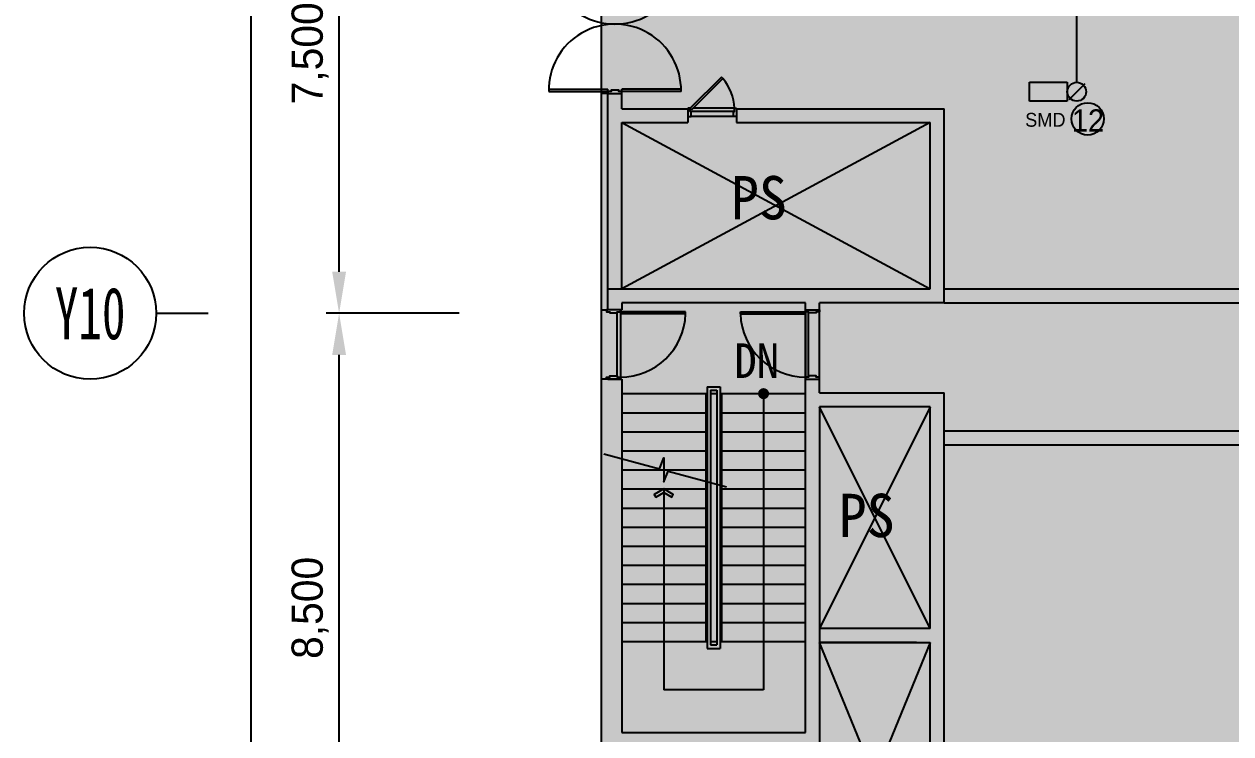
# Model space of a CAD drawing. Header units: millimetres. Extents: x 118559 to 211622, y 1329 to 63037.
# Drawn here: x 118559 to 135965, y 38026 to 48265 of the extents above; entities that cross this region are included whole.
import ezdxf
from ezdxf.enums import TextEntityAlignment as Align

# ---------------------------------------------------------------- set-up
doc = ezdxf.new("R2010")
doc.units = ezdxf.units.MM
doc.header["$LTSCALE"] = 120
for name, color, linetype in [('ARCH', 9, 'Continuous'), ('DAMPER', 2, 'Continuous'), ('fire', 2, 'Continuous'), ('fire-l', 4, 'Continuous'), ('FIRE-NOTE', 7, 'Continuous'), ('smd-f', 2, 'Continuous'), ('공사제외', 5, 'Continuous')]:
    doc.layers.add(name, color=color, linetype=linetype)
doc.styles.add('ghs', font='')
doc.styles.add('TT', font='')
doc.styles.add('돋움', font='')
doc.styles.add('울릉도l', font='')
doc.styles.get('ghs').set_extended_font_data('Dotum')
doc.styles.get('TT').set_extended_font_data('Dotum')
doc.styles.get('돋움').set_extended_font_data('DotumChe')
doc.styles.get('울릉도l').set_extended_font_data('Dotum')
doc.dimstyles.new('HS-300', dxfattribs={"dimscale": 150, "dimtxt": 3, "dimasz": 4, "dimexe": 1.25, "dimexo": 2, "dimgap": 1, "dimtad": 1, "dimtoh": 1, "dimdec": 0, "dimlunit": 6, "dimtxsty": '울릉도l', "dimcen": 2.5, "dimclrd": 15, "dimclre": 15, "dimadec": 0, "dimazin": 0, "dimtfac": 1, "dimtdec": 0, "dimtmove": 0, "dimatfit": 3, "dimfxl": 0, "dimarcsym": 0})

# ---------------------------------------------------------------- blocks, each defined once
blk = doc.blocks.new('*D12')
at = {"layer": 'ARCH', "color": 1, "lineweight": -2}
for p, q in [((124833, 44094, 0), (122914, 44094, 0)), ((123102, 36194, 0), (123102, 43494, 0)), ((124833, 35594, 0), (122914, 35594, 0))]:
    blk.add_line(p, q, dxfattribs=at)
at = {"layer": 'ARCH', "color": 1}
for points in [[(123002, 43494, 0), (123202, 43494, 0), (123102, 44094, 0)], [(123002, 36194, 0), (123202, 36194, 0), (123102, 35594, 0)]]:
    blk.add_solid(points, dxfattribs=at)
at = {"layer": 'ARCH', "color": 0, "insert": (122683, 39844, 0), "char_height": 450, "attachment_point": 5, "rotation": 90, "style": '울릉도l'}
blk.add_mtext('8,500', dxfattribs=at)
blk = doc.blocks.new('*D13')
at = {"layer": 'ARCH', "color": 1, "lineweight": -2}
for p, q in [((124833, 51594, 0), (122914, 51594, 0)), ((123102, 44694, 0), (123102, 50994, 0)), ((124833, 44094, 0), (122914, 44094, 0))]:
    blk.add_line(p, q, dxfattribs=at)
at = {"layer": 'ARCH', "color": 1}
for points in [[(123002, 50994, 0), (123202, 50994, 0), (123102, 51594, 0)], [(123002, 44694, 0), (123202, 44694, 0), (123102, 44094, 0)]]:
    blk.add_solid(points, dxfattribs=at)
at = {"layer": 'ARCH', "color": 0, "insert": (122683, 47844, 0), "char_height": 450, "attachment_point": 5, "rotation": 90, "style": '울릉도l'}
blk.add_mtext('7,500', dxfattribs=at)
blk = doc.blocks.new('주열마킹$0$')
blk.add_line((0, 5), (0, 0))
blk.add_circle((0, 11.35), 6.35)
at = {"color": 3, "style": '돋움'}
blk.add_attdef('NO', text='', height=5, dxfattribs=at).set_placement((0, 11.35), align=Align.MIDDLE_CENTER)
blk = doc.blocks.new('*D9')
at = {"layer": 'ARCH', "color": 1, "lineweight": -2}
for p, q in [((123564, 51594, 0), (121645, 51594, 0)), ((121833, 9794, 0), (121833, 50994, 0)), ((123574, 9194, 0), (121645, 9194, 0))]:
    blk.add_line(p, q, dxfattribs=at)
at = {"layer": 'ARCH', "color": 1}
for points in [[(121733, 50994, 0), (121933, 50994, 0), (121833, 51594, 0)], [(121733, 9794, 0), (121933, 9794, 0), (121833, 9194, 0)]]:
    blk.add_solid(points, dxfattribs=at)
at = {"layer": 'ARCH', "color": 0, "insert": (121414, 30394, 0), "char_height": 450, "attachment_point": 5, "rotation": 90, "style": '울릉도l'}
blk.add_mtext('42,400', dxfattribs=at)
blk = doc.blocks.new('e-22-1')
at = {"layer": 'DAMPER'}
blk.add_line((-5, 1), (-1, 1), dxfattribs=at)
at = {"layer": 'fire'}
for p, q in [((-5, -1), (-5, 1)), ((-1, 1), (-1, -1)), ((0.85, 0.85), (-0.85, -0.85)), ((-1, -1), (-5, -1))]:
    blk.add_line(p, q, dxfattribs=at)
blk.add_circle((0, 0), 1, dxfattribs=at)

msp = doc.modelspace()

# ---------------------------------------------------------------- hatches: boundary and pattern name
at = {"layer": 'ARCH'}
h = msp.add_hatch(color=9, dxfattribs=at)
edge = h.paths.add_edge_path()
edge.add_arc((129225.1, 42934.2), 80, -90, 90)
edge.add_arc((129225.1, 42934.2), 80, 90, 270)
h = msp.add_hatch(color=9, dxfattribs=at)
edge = h.paths.add_edge_path()
edge.add_arc((129225.1, 42934.2), 80, -90, 90)
edge.add_arc((129225.1, 42934.2), 80, 90, 270)
h = msp.add_hatch(color=9, dxfattribs=at)
edge = h.paths.add_edge_path()
edge.add_arc((129225.1, 42934.2), 80, -90, 90)
edge.add_arc((129225.1, 42934.2), 80, 90, 270)
h = msp.add_hatch(color=9, dxfattribs=at)
edge = h.paths.add_edge_path()
edge.add_arc((129225.1, 42934.2), 80, -90, 90)
edge.add_arc((129225.1, 42934.2), 80, 90, 270)
h = msp.add_hatch(color=9, dxfattribs=at)
edge = h.paths.add_edge_path()
edge.add_arc((129225.1, 42934.2), 80, -90, 90)
edge.add_arc((129225.1, 42934.2), 80, 90, 270)
h = msp.add_hatch(color=9, dxfattribs=at)
edge = h.paths.add_edge_path()
edge.add_arc((129225.1, 42934.2), 80, -90, 90)
edge.add_arc((129225.1, 42934.2), 80, 90, 270)
msp.add_hatch(color=9, dxfattribs=at).paths.add_polyline_path([(127647.4, 41479.7), (127669.6, 41441.2), (127785.1, 41507.9), (127900.5, 41441.2), (127922.7, 41479.7), (127785.1, 41559.2)])
msp.add_hatch(color=9, dxfattribs=at).paths.add_polyline_path([(127647.4, 41479.7), (127669.6, 41441.2), (127785.1, 41507.9), (127900.5, 41441.2), (127922.7, 41479.7), (127785.1, 41559.2)])
msp.add_hatch(color=9, dxfattribs=at).paths.add_polyline_path([(127647.4, 41479.7), (127669.6, 41441.2), (127785.1, 41507.9), (127900.5, 41441.2), (127922.7, 41479.7), (127785.1, 41559.2)])
msp.add_hatch(color=9, dxfattribs=at).paths.add_polyline_path([(127647.4, 41479.7), (127669.6, 41441.2), (127785.1, 41507.9), (127900.5, 41441.2), (127922.7, 41479.7), (127785.1, 41559.2)])
msp.add_hatch(color=9, dxfattribs=at).paths.add_polyline_path([(127647.4, 41479.7), (127669.6, 41441.2), (127785.1, 41507.9), (127900.5, 41441.2), (127922.7, 41479.7), (127785.1, 41559.2)])
msp.add_hatch(color=9, dxfattribs=at).paths.add_polyline_path([(127647.4, 41479.7), (127669.6, 41441.2), (127785.1, 41507.9), (127900.5, 41441.2), (127922.7, 41479.7), (127785.1, 41559.2)])
at = {"layer": '공사제외', "linetype": 'Continuous'}
msp.add_hatch(color=253, dxfattribs=at).paths.add_polyline_path([(140420.1, 52274.1), (126880, 52274.1), (126880, 28344.3), (140420.1, 28344.3)])

# ---------------------------------------------------------------- linework, layer by layer
at = {"layer": 'ARCH', "color": 9}
for p, q in [((128615.6, 47501.9, 0), (128163.9, 47051.2, 0)), ((128615.6, 47501.9, 0), (128163.9, 47051.2, 0)), ((128615.6, 47501.9, 0), (128163.9, 47051.2, 0)), ((128636.8, 47480.6, 0), (128185.2, 47029.9, 0)), ((128636.8, 47480.6, 0), (128185.2, 47029.9, 0)), ((128636.8, 47480.6, 0), (128185.2, 47029.9, 0)), ((128636.8, 47480.6, 0), (128615.6, 47501.9, 0)), ((128636.8, 47480.6, 0), (128615.6, 47501.9, 0)), ((128636.8, 47480.6, 0), (128615.6, 47501.9, 0)), ((126125.2, 47325.1, 0), (126980.1, 47325.1, 0)), ((126125.2, 47325.1, 0), (126980.1, 47325.1, 0)), ((126125.2, 47325.1, 0), (126980.1, 47325.1, 0)), ((126125.2, 47325.1, 0), (126980.1, 47325.1, 0)), ((126125.2, 47325.1, 0), (126980.1, 47325.1, 0)), ((126125.2, 47325.1, 0), (126980.1, 47325.1, 0)), ((126125.2, 47295.1, 0), (126980.1, 47295.1, 0)), ((126125.2, 47295.1, 0), (126980.1, 47295.1, 0)), ((126125.2, 47295.1, 0), (126980.1, 47295.1, 0)), ((126125.2, 47295.1, 0), (126980.1, 47295.1, 0)), ((126125.2, 47295.1, 0), (126980.1, 47295.1, 0)), ((126125.2, 47295.1, 0), (126980.1, 47295.1, 0)), ((126980.1, 47265.1, 0), (126880, 47265.1, 0)), ((126980.1, 47265.1, 0), (126880, 47265.1, 0)), ((126980.1, 47265.1, 0), (126880, 47265.1, 0)), ((126980.1, 47265.1, 0), (126880, 47265.1, 0)), ((126980.1, 47265.1, 0), (126880, 47265.1, 0)), ((126980.1, 47265.1, 0), (126880, 47265.1, 0)), ((126980.1, 47295.1, 0), (126980.1, 47325.1, 0)), ((126980.1, 47295.1, 0), (126980.1, 47325.1, 0)), ((126980.1, 47295.1, 0), (126980.1, 47325.1, 0)), ((126980.1, 47295.1, 0), (126980.1, 47325.1, 0)), ((126980.1, 47295.1, 0), (126980.1, 47325.1, 0)), ((126980.1, 47295.1, 0), (126980.1, 47325.1, 0)), ((126980.1, 44444.3, 0), (126980.1, 47265.1, 0)), ((126980.1, 47265.1, 0), (127180.1, 47265.1, 0)), ((126980.1, 44444.3, 0), (126980.1, 47265.1, 0)), ((126980.1, 47265.1, 0), (127180.1, 47265.1, 0)), ((126980.1, 44444.3, 0), (126980.1, 47265.1, 0)), ((126980.1, 47265.1, 0), (127180.1, 47265.1, 0)), ((126980.1, 44444.3, 0), (126980.1, 47265.1, 0)), ((126980.1, 47265.1, 0), (127180.1, 47265.1, 0)), ((126980.1, 44444.3, 0), (126980.1, 47265.1, 0)), ((126980.1, 47265.1, 0), (127180.1, 47265.1, 0)), ((126980.1, 44444.3, 0), (126980.1, 47265.1, 0)), ((126980.1, 47265.1, 0), (127180.1, 47265.1, 0)), ((127180.1, 47295.1, 0), (127180.1, 47325.1, 0)), ((128034.9, 47325.1, 0), (127180.1, 47325.1, 0)), ((127180.1, 47295.1, 0), (127180.1, 47325.1, 0)), ((128034.9, 47325.1, 0), (127180.1, 47325.1, 0)), ((127180.1, 47295.1, 0), (127180.1, 47325.1, 0)), ((128034.9, 47325.1, 0), (127180.1, 47325.1, 0)), ((127180.1, 47295.1, 0), (127180.1, 47325.1, 0)), ((128034.9, 47325.1, 0), (127180.1, 47325.1, 0)), ((127180.1, 47295.1, 0), (127180.1, 47325.1, 0)), ((128034.9, 47325.1, 0), (127180.1, 47325.1, 0)), ((127180.1, 47295.1, 0), (127180.1, 47325.1, 0)), ((128034.9, 47325.1, 0), (127180.1, 47325.1, 0)), ((128034.9, 47295.1, 0), (127180.1, 47295.1, 0)), ((128034.9, 47295.1, 0), (127180.1, 47295.1, 0)), ((128034.9, 47295.1, 0), (127180.1, 47295.1, 0)), ((128034.9, 47295.1, 0), (127180.1, 47295.1, 0)), ((128034.9, 47295.1, 0), (127180.1, 47295.1, 0)), ((128034.9, 47295.1, 0), (127180.1, 47295.1, 0)), ((127180.1, 47044.6, 0), (127180.1, 47265.1, 0)), ((127180.1, 47044.6, 0), (127180.1, 47265.1, 0)), ((127180.1, 47044.6, 0), (127180.1, 47265.1, 0)), ((127180.1, 47044.6, 0), (127180.1, 47265.1, 0)), ((127180.1, 47044.6, 0), (127180.1, 47265.1, 0)), ((127180.1, 47044.6, 0), (127180.1, 47265.1, 0)), ((126980.1, 44444.6, 0), (126980.1, 47044.6, 0)), ((126980.1, 44444.6, 0), (126980.1, 47044.6, 0)), ((126980.1, 44444.6, 0), (126980.1, 47044.6, 0)), ((126980.1, 44444.6, 0), (126980.1, 47044.6, 0)), ((126980.1, 44444.6, 0), (126980.1, 47044.6, 0)), ((126980.1, 44444.6, 0), (126980.1, 47044.6, 0)), ((127180.1, 47044.6, 0), (128133.9, 47044.6, 0)), ((127180.1, 47044.6, 0), (128133.9, 47044.6, 0)), ((127180.1, 47044.6, 0), (128133.9, 47044.6, 0)), ((128133.9, 47044.6, 0), (128133.9, 46844.5, 0)), ((128133.9, 47044.6, 0), (128133.9, 46844.5, 0)), ((128133.9, 47044.6, 0), (128133.9, 46844.5, 0)), ((128163.9, 47051.2, 0), (128185.2, 47029.9, 0)), ((128163.9, 47051.2, 0), (128185.2, 47029.9, 0)), ((128163.9, 47051.2, 0), (128185.2, 47029.9, 0)), ((128833.9, 47044.6, 0), (131830.1, 47044.6, 0)), ((128833.9, 47044.6, 0), (128833.9, 46844.5, 0)), ((128833.9, 47044.6, 0), (131830.1, 47044.6, 0)), ((128833.9, 47044.6, 0), (128833.9, 46844.5, 0)), ((128833.9, 47044.6, 0), (131830.1, 47044.6, 0)), ((128833.9, 47044.6, 0), (128833.9, 46844.5, 0)), ((131830.1, 44244.2, 0), (131830.1, 47044.6, 0)), ((131830.1, 44244.2, 0), (131830.1, 47044.6, 0)), ((131830.1, 44244.2, 0), (131830.1, 47044.6, 0)), ((131630.1, 46844.6, 0), (127180.1, 44444.6, 0)), ((131630.1, 46844.6, 0), (127180.1, 44444.6, 0)), ((127180.1, 46844.6, 0), (128133.9, 46844.6, 0)), ((127180.1, 44444.6, 0), (127180.1, 46844.6, 0)), ((127180.1, 46844.6, 0), (128133.9, 46844.6, 0)), ((127180.1, 44444.6, 0), (127180.1, 46844.6, 0)), ((131630.1, 46844.6, 0), (127180.1, 44444.6, 0)), ((131630.1, 46844.6, 0), (127180.1, 44444.6, 0)), ((127180.1, 46844.6, 0), (128133.9, 46844.6, 0)), ((127180.1, 44444.6, 0), (127180.1, 46844.6, 0)), ((127180.1, 46844.6, 0), (128133.9, 46844.6, 0)), ((127180.1, 44444.6, 0), (127180.1, 46844.6, 0)), ((131630.1, 46844.6, 0), (127180.1, 44444.6, 0)), ((131630.1, 46844.6, 0), (127180.1, 44444.6, 0)), ((127180.1, 46844.6, 0), (128133.9, 46844.6, 0)), ((127180.1, 44444.6, 0), (127180.1, 46844.6, 0)), ((127180.1, 46844.6, 0), (128133.9, 46844.6, 0)), ((127180.1, 44444.6, 0), (127180.1, 46844.6, 0)), ((127180.1, 46844.2, 0), (131630.1, 44444.2, 0)), ((127180.1, 46844.2, 0), (131630.1, 44444.2, 0)), ((127180.1, 46844.2, 0), (131630.1, 44444.2, 0)), ((127180.1, 46844.2, 0), (131630.1, 44444.2, 0)), ((127180.1, 46844.2, 0), (131630.1, 44444.2, 0)), ((127180.1, 46844.2, 0), (131630.1, 44444.2, 0)), ((128833.9, 46844.6, 0), (131630.1, 46844.6, 0)), ((128833.9, 46844.6, 0), (131630.1, 46844.6, 0)), ((128833.9, 46844.6, 0), (131630.1, 46844.6, 0)), ((128833.9, 46844.6, 0), (131630.1, 46844.6, 0)), ((128833.9, 46844.6, 0), (131630.1, 46844.6, 0)), ((128833.9, 46844.6, 0), (131630.1, 46844.6, 0)), ((131630.1, 44444.2, 0), (131630.1, 46844.6, 0)), ((131630.1, 44444.2, 0), (131630.1, 46844.6, 0)), ((131630.1, 44444.2, 0), (131630.1, 46844.6, 0)), ((131630.1, 44444.2, 0), (131630.1, 44915.9, 0)), ((131630.1, 44444.2, 0), (131630.1, 44915.9, 0)), ((131630.1, 44444.2, 0), (131630.1, 44915.9, 0)), ((126980.1, 44144.2, 0), (126980.1, 44444.2, 0)), ((126980.1, 44444.2, 0), (131630.1, 44444.2, 0)), ((126980.1, 44144.2, 0), (126980.1, 44444.2, 0)), ((126980.1, 44444.2, 0), (131630.1, 44444.2, 0)), ((126980.1, 44144.2, 0), (126980.1, 44444.2, 0)), ((126980.1, 44444.2, 0), (131630.1, 44444.2, 0)), ((126980.1, 44144.2, 0), (126980.1, 44444.2, 0)), ((126980.1, 44444.2, 0), (131630.1, 44444.2, 0)), ((126980.1, 44144.2, 0), (126980.1, 44444.2, 0)), ((126980.1, 44444.2, 0), (131630.1, 44444.2, 0)), ((126980.1, 44144.2, 0), (126980.1, 44444.2, 0)), ((126980.1, 44444.2, 0), (131630.1, 44444.2, 0)), ((131830.1, 44444.2, 0), (136930.1, 44444.2, 0)), ((129830.1, 44244.2, 0), (127180.1, 44244.2, 0)), ((127180.1, 44244.2, 0), (127180.1, 44144.2, 0)), ((129830.1, 44244.2, 0), (127180.1, 44244.2, 0)), ((127180.1, 44244.2, 0), (127180.1, 44144.2, 0)), ((129830.1, 44244.2, 0), (127180.1, 44244.2, 0)), ((127180.1, 44244.2, 0), (127180.1, 44144.2, 0)), ((129830.1, 44244.2, 0), (127180.1, 44244.2, 0)), ((127180.1, 44244.2, 0), (127180.1, 44144.2, 0)), ((129830.1, 44244.2, 0), (127180.1, 44244.2, 0)), ((127180.1, 44244.2, 0), (127180.1, 44144.2, 0)), ((129830.1, 44244.2, 0), (127180.1, 44244.2, 0)), ((127180.1, 44244.2, 0), (127180.1, 44144.2, 0)), ((129830.1, 38044.2, 0), (129830.1, 44244.2, 0)), ((129830.1, 38044.2, 0), (129830.1, 44244.2, 0)), ((129830.1, 38044.2, 0), (129830.1, 44244.2, 0)), ((129830.1, 38044.2, 0), (129830.1, 44244.2, 0)), ((129830.1, 38044.2, 0), (129830.1, 44244.2, 0)), ((129830.1, 38044.2, 0), (129830.1, 44244.2, 0)), ((131830.1, 44244.2, 0), (130030.1, 44244.2, 0)), ((131830.1, 44244.2, 0), (130030.1, 44244.2, 0)), ((130030.1, 42944.3, 0), (130030.1, 44244.2, 0)), ((131830.1, 44244.2, 0), (130030.1, 44244.2, 0)), ((131830.1, 44244.2, 0), (130030.1, 44244.2, 0)), ((130030.1, 42944.3, 0), (130030.1, 44244.2, 0)), ((131830.1, 44244.2, 0), (130030.1, 44244.2, 0)), ((131830.1, 44244.2, 0), (130030.1, 44244.2, 0)), ((130030.1, 42944.3, 0), (130030.1, 44244.2, 0)), ((131830.1, 44244.2, 0), (136930.1, 44244.2, 0)), ((127180.1, 44144.2, 0), (126980.1, 44144.2, 0)), ((127180.1, 44144.2, 0), (126980.1, 44144.2, 0)), ((127180.1, 44144.2, 0), (126980.1, 44144.2, 0)), ((127180.1, 44144.2, 0), (126980.1, 44144.2, 0)), ((127180.1, 44144.2, 0), (126980.1, 44144.2, 0)), ((127180.1, 44144.2, 0), (126980.1, 44144.2, 0)), ((128099.6, 44114.2, 0), (127160.1, 44114.2, 0)), ((127160.1, 44114.2, 0), (127160.1, 44084.2, 0)), ((128099.6, 44114.2, 0), (127160.1, 44114.2, 0)), ((127160.1, 44114.2, 0), (127160.1, 44084.2, 0)), ((128099.6, 44114.2, 0), (127160.1, 44114.2, 0)), ((127160.1, 44114.2, 0), (127160.1, 44084.2, 0)), ((128099.6, 44114.2, 0), (127160.1, 44114.2, 0)), ((127160.1, 44114.2, 0), (127160.1, 44084.2, 0)), ((128099.6, 44114.2, 0), (127160.1, 44114.2, 0)), ((127160.1, 44114.2, 0), (127160.1, 44084.2, 0)), ((128099.6, 44114.2, 0), (127160.1, 44114.2, 0)), ((127160.1, 44114.2, 0), (127160.1, 44084.2, 0)), ((128099.6, 44084.2, 0), (127160.1, 44084.2, 0)), ((128099.6, 44084.2, 0), (127160.1, 44084.2, 0)), ((128099.6, 44084.2, 0), (127160.1, 44084.2, 0)), ((128099.6, 44084.2, 0), (127160.1, 44084.2, 0)), ((128099.6, 44084.2, 0), (127160.1, 44084.2, 0)), ((128099.6, 44084.2, 0), (127160.1, 44084.2, 0)), ((128099.6, 44084.2, 0), (128099.6, 44114.2, 0)), ((128099.6, 44084.2, 0), (128099.6, 44114.2, 0)), ((128099.6, 44084.2, 0), (128099.6, 44114.2, 0)), ((128099.6, 44084.2, 0), (128099.6, 44114.2, 0)), ((128099.6, 44084.2, 0), (128099.6, 44114.2, 0)), ((128099.6, 44084.2, 0), (128099.6, 44114.2, 0)), ((128890.6, 44114.2, 0), (129830.1, 44114.2, 0)), ((128890.6, 44084.2, 0), (128890.6, 44114.2, 0)), ((128890.6, 44114.2, 0), (129830.1, 44114.2, 0)), ((128890.6, 44084.2, 0), (128890.6, 44114.2, 0)), ((128890.6, 44114.2, 0), (129830.1, 44114.2, 0)), ((128890.6, 44084.2, 0), (128890.6, 44114.2, 0)), ((128890.6, 44084.2, 0), (129830.1, 44084.2, 0)), ((128890.6, 44084.2, 0), (129830.1, 44084.2, 0)), ((128890.6, 44084.2, 0), (129830.1, 44084.2, 0)), ((129830.1, 44114.2, 0), (129830.1, 44084.2, 0)), ((129830.1, 44114.2, 0), (129830.1, 44084.2, 0)), ((129830.1, 44114.2, 0), (129830.1, 44084.2, 0)), ((126980.1, 43144.2, 0), (127180.1, 43144.2, 0)), ((126980.1, 43144.2, 0), (127180.1, 43144.2, 0)), ((126980.1, 43144.2, 0), (127180.1, 43144.2, 0)), ((126980.1, 43144.2, 0), (127180.1, 43144.2, 0)), ((126980.1, 43144.2, 0), (127180.1, 43144.2, 0)), ((126980.1, 43144.2, 0), (127180.1, 43144.2, 0)), ((127180.1, 43144.2, 0), (127180.1, 38044.2, 0)), ((127180.1, 43144.2, 0), (127180.1, 38044.2, 0)), ((127180.1, 43144.2, 0), (127180.1, 38044.2, 0)), ((127180.1, 43144.2, 0), (127180.1, 38044.2, 0)), ((127180.1, 43144.2, 0), (127180.1, 38044.2, 0)), ((127180.1, 43144.2, 0), (127180.1, 38044.2, 0)), ((128410.1, 43034.2, 0), (128600.1, 43034.2, 0)), ((128410.1, 43034.2, 0), (128410.1, 39259.2, 0)), ((128410.1, 43034.2, 0), (128600.1, 43034.2, 0)), ((128410.1, 43034.2, 0), (128410.1, 39259.2, 0)), ((128410.1, 43034.2, 0), (128600.1, 43034.2, 0)), ((128410.1, 43034.2, 0), (128410.1, 39259.2, 0)), ((128410.1, 43034.2, 0), (128600.1, 43034.2, 0)), ((128410.1, 43034.2, 0), (128410.1, 39259.2, 0)), ((128410.1, 43034.2, 0), (128600.1, 43034.2, 0)), ((128410.1, 43034.2, 0), (128410.1, 39259.2, 0)), ((128410.1, 43034.2, 0), (128600.1, 43034.2, 0)), ((128410.1, 43034.2, 0), (128410.1, 39259.2, 0)), ((128600.1, 43034.2, 0), (128600.1, 39259.2, 0)), ((128600.1, 43034.2, 0), (128600.1, 39259.2, 0)), ((128600.1, 43034.2, 0), (128600.1, 39259.2, 0)), ((128600.1, 43034.2, 0), (128600.1, 39259.2, 0)), ((128600.1, 43034.2, 0), (128600.1, 39259.2, 0)), ((128600.1, 43034.2, 0), (128600.1, 39259.2, 0)), ((127180.1, 42934.2, 0), (128410.1, 42934.2, 0)), ((127180.1, 42934.2, 0), (128410.1, 42934.2, 0)), ((127180.1, 42934.2, 0), (128410.1, 42934.2, 0)), ((127180.1, 42934.2, 0), (128410.1, 42934.2, 0)), ((127180.1, 42934.2, 0), (128410.1, 42934.2, 0)), ((127180.1, 42934.2, 0), (128410.1, 42934.2, 0)), ((128390.1, 42934.2, 0), (128390.1, 39359.2, 0)), ((128390.1, 42934.2, 0), (128390.1, 39359.2, 0)), ((128390.1, 42934.2, 0), (128390.1, 39359.2, 0)), ((128390.1, 42934.2, 0), (128390.1, 39359.2, 0)), ((128390.1, 42934.2, 0), (128390.1, 39359.2, 0)), ((128390.1, 42934.2, 0), (128390.1, 39359.2, 0)), ((128460.1, 42984.2, 0), (128550.1, 42984.2, 0)), ((128460.1, 42984.2, 0), (128460.1, 39309.2, 0)), ((128460.1, 42984.2, 0), (128550.1, 42984.2, 0)), ((128460.1, 42984.2, 0), (128460.1, 39309.2, 0)), ((128460.1, 42984.2, 0), (128550.1, 42984.2, 0)), ((128460.1, 42984.2, 0), (128460.1, 39309.2, 0)), ((128460.1, 42984.2, 0), (128550.1, 42984.2, 0)), ((128460.1, 42984.2, 0), (128460.1, 39309.2, 0)), ((128460.1, 42984.2, 0), (128550.1, 42984.2, 0)), ((128460.1, 42984.2, 0), (128460.1, 39309.2, 0)), ((128460.1, 42984.2, 0), (128550.1, 42984.2, 0)), ((128460.1, 42984.2, 0), (128460.1, 39309.2, 0)), ((128460.1, 42934.2, 0), (128550.1, 42934.2, 0)), ((128460.1, 42934.2, 0), (128550.1, 42934.2, 0)), ((128460.1, 42934.2, 0), (128550.1, 42934.2, 0)), ((128460.1, 42934.2, 0), (128550.1, 42934.2, 0)), ((128460.1, 42934.2, 0), (128550.1, 42934.2, 0)), ((128460.1, 42934.2, 0), (128550.1, 42934.2, 0)), ((128550.1, 42984.2, 0), (128550.1, 39309.2, 0)), ((128550.1, 42984.2, 0), (128550.1, 39309.2, 0)), ((128550.1, 42984.2, 0), (128550.1, 39309.2, 0)), ((128550.1, 42984.2, 0), (128550.1, 39309.2, 0)), ((128550.1, 42984.2, 0), (128550.1, 39309.2, 0)), ((128550.1, 42984.2, 0), (128550.1, 39309.2, 0)), ((128600.1, 42934.2, 0), (129830.1, 42934.2, 0)), ((128600.1, 42934.2, 0), (129830.1, 42934.2, 0)), ((128600.1, 42934.2, 0), (129830.1, 42934.2, 0)), ((128600.1, 42934.2, 0), (129830.1, 42934.2, 0)), ((128600.1, 42934.2, 0), (129830.1, 42934.2, 0)), ((128600.1, 42934.2, 0), (129830.1, 42934.2, 0)), ((128620.1, 42934.2, 0), (128620.1, 39359.2, 0)), ((128620.1, 42934.2, 0), (128620.1, 39359.2, 0)), ((128620.1, 42934.2, 0), (128620.1, 39359.2, 0)), ((128620.1, 42934.2, 0), (128620.1, 39359.2, 0)), ((128620.1, 42934.2, 0), (128620.1, 39359.2, 0)), ((128620.1, 42934.2, 0), (128620.1, 39359.2, 0)), ((129225.1, 42934.2, 0), (129225.1, 38659.2, 0)), ((129225.1, 42934.2, 0), (129225.1, 38659.2, 0)), ((129225.1, 42934.2, 0), (129225.1, 38659.2, 0)), ((129225.1, 42934.2, 0), (129225.1, 38659.2, 0)), ((129225.1, 42934.2, 0), (129225.1, 38659.2, 0)), ((129225.1, 42934.2, 0), (129225.1, 38659.2, 0)), ((130030.1, 42944.3, 0), (131630.1, 42944.3, 0)), ((130030.1, 42944.3, 0), (131830.1, 42944.3, 0)), ((130030.1, 42944.3, 0), (131630.1, 42944.3, 0)), ((130030.1, 42944.3, 0), (131830.1, 42944.3, 0)), ((130030.1, 42944.3, 0), (131630.1, 42944.3, 0)), ((130030.1, 42944.3, 0), (131830.1, 42944.3, 0)), ((131830.1, 35244.3, 0), (131830.1, 42944.3, 0)), ((131830.1, 35244.3, 0), (131830.1, 42944.3, 0)), ((131830.1, 35244.3, 0), (131830.1, 42944.3, 0)), ((127180.1, 42659.2, 0), (128390.1, 42659.2, 0)), ((127180.1, 42659.2, 0), (128390.1, 42659.2, 0)), ((127180.1, 42659.2, 0), (128390.1, 42659.2, 0)), ((127180.1, 42659.2, 0), (128390.1, 42659.2, 0)), ((127180.1, 42659.2, 0), (128390.1, 42659.2, 0)), ((127180.1, 42659.2, 0), (128390.1, 42659.2, 0)), ((128620.1, 42659.2, 0), (129830.1, 42659.2, 0)), ((128620.1, 42659.2, 0), (129830.1, 42659.2, 0)), ((128620.1, 42659.2, 0), (129830.1, 42659.2, 0)), ((128620.1, 42659.2, 0), (129830.1, 42659.2, 0)), ((128620.1, 42659.2, 0), (129830.1, 42659.2, 0)), ((128620.1, 42659.2, 0), (129830.1, 42659.2, 0)), ((131630.1, 42744.3, 0), (130030.1, 42744.3, 0)), ((130030.1, 42744.3, 0), (130030.1, 35244.2, 0)), ((131630.1, 42744.3, 0), (130030.1, 42744.3, 0)), ((130030.1, 42744.3, 0), (130030.1, 36972.9, 0)), ((131630.1, 42744.3, 0), (130030.1, 42744.3, 0)), ((130030.1, 42744.3, 0), (130030.1, 35244.2, 0)), ((131630.1, 42744.3, 0), (130030.1, 42744.3, 0)), ((130030.1, 42744.3, 0), (130030.1, 36972.9, 0)), ((131630.1, 42744.3, 0), (130030.1, 42744.3, 0)), ((130030.1, 42744.3, 0), (130030.1, 35244.2, 0)), ((131630.1, 42744.3, 0), (130030.1, 42744.3, 0)), ((130030.1, 42744.3, 0), (130030.1, 36972.9, 0)), ((131630.1, 42244.3, 0), (131630.1, 42744.3, 0)), ((131630.1, 39544.3, 0), (131630.1, 42744.3, 0)), ((131630.1, 42244.3, 0), (131630.1, 42744.3, 0)), ((131630.1, 39544.3, 0), (131630.1, 42744.3, 0)), ((131630.1, 42244.3, 0), (131630.1, 42744.3, 0)), ((131630.1, 39544.3, 0), (131630.1, 42744.3, 0)), ((127180.1, 42384.2, 0), (128390.1, 42384.2, 0)), ((127180.1, 42384.2, 0), (128390.1, 42384.2, 0)), ((127180.1, 42384.2, 0), (128390.1, 42384.2, 0)), ((127180.1, 42384.2, 0), (128390.1, 42384.2, 0)), ((127180.1, 42384.2, 0), (128390.1, 42384.2, 0)), ((127180.1, 42384.2, 0), (128390.1, 42384.2, 0)), ((128620.1, 42384.2, 0), (129830.1, 42384.2, 0)), ((128620.1, 42384.2, 0), (129830.1, 42384.2, 0)), ((128620.1, 42384.2, 0), (129830.1, 42384.2, 0)), ((128620.1, 42384.2, 0), (129830.1, 42384.2, 0)), ((128620.1, 42384.2, 0), (129830.1, 42384.2, 0)), ((128620.1, 42384.2, 0), (129830.1, 42384.2, 0)), ((131830.1, 42398.1, 0), (140420.1, 42398.1, 0)), ((131830.1, 42198.1, 0), (140420.1, 42198.1, 0)), ((127180.1, 42109.2, 0), (128390.1, 42109.2, 0)), ((127180.1, 42109.2, 0), (128390.1, 42109.2, 0)), ((127180.1, 42109.2, 0), (128390.1, 42109.2, 0)), ((127180.1, 42109.2, 0), (128390.1, 42109.2, 0)), ((127180.1, 42109.2, 0), (128390.1, 42109.2, 0)), ((127180.1, 42109.2, 0), (128390.1, 42109.2, 0)), ((128620.1, 42109.2, 0), (129830.1, 42109.2, 0)), ((128620.1, 42109.2, 0), (129830.1, 42109.2, 0)), ((128620.1, 42109.2, 0), (129830.1, 42109.2, 0)), ((128620.1, 42109.2, 0), (129830.1, 42109.2, 0)), ((128620.1, 42109.2, 0), (129830.1, 42109.2, 0)), ((128620.1, 42109.2, 0), (129830.1, 42109.2, 0)), ((127180.1, 41834.2, 0), (128390.1, 41834.2, 0)), ((127180.1, 41834.2, 0), (128390.1, 41834.2, 0)), ((127180.1, 41834.2, 0), (128390.1, 41834.2, 0)), ((127180.1, 41834.2, 0), (128390.1, 41834.2, 0)), ((127180.1, 41834.2, 0), (128390.1, 41834.2, 0)), ((127180.1, 41834.2, 0), (128390.1, 41834.2, 0)), ((128620.1, 41834.2, 0), (129830.1, 41834.2, 0)), ((128620.1, 41834.2, 0), (129830.1, 41834.2, 0)), ((128620.1, 41834.2, 0), (129830.1, 41834.2, 0)), ((128620.1, 41834.2, 0), (129830.1, 41834.2, 0)), ((128620.1, 41834.2, 0), (129830.1, 41834.2, 0)), ((128620.1, 41834.2, 0), (129830.1, 41834.2, 0)), ((127180.1, 41559.2, 0), (128390.1, 41559.2, 0)), ((127180.1, 41559.2, 0), (128390.1, 41559.2, 0)), ((127180.1, 41559.2, 0), (128390.1, 41559.2, 0)), ((127180.1, 41559.2, 0), (128390.1, 41559.2, 0)), ((127180.1, 41559.2, 0), (128390.1, 41559.2, 0)), ((127180.1, 41559.2, 0), (128390.1, 41559.2, 0)), ((127785.1, 41559.2, 0), (127785.1, 38659.2, 0)), ((127785.1, 41559.2, 0), (127785.1, 38659.2, 0)), ((127785.1, 41559.2, 0), (127785.1, 38659.2, 0)), ((127785.1, 41559.2, 0), (127785.1, 38659.2, 0)), ((127785.1, 41559.2, 0), (127785.1, 38659.2, 0)), ((127785.1, 41559.2, 0), (127785.1, 38659.2, 0)), ((128620.1, 41559.2, 0), (129830.1, 41559.2, 0)), ((128620.1, 41559.2, 0), (129830.1, 41559.2, 0)), ((128620.1, 41559.2, 0), (129830.1, 41559.2, 0)), ((128620.1, 41559.2, 0), (129830.1, 41559.2, 0)), ((128620.1, 41559.2, 0), (129830.1, 41559.2, 0)), ((128620.1, 41559.2, 0), (129830.1, 41559.2, 0)), ((131830.1, 38694.2, 0), (131830.1, 41544.3, 0)), ((131830.1, 38694.2, 0), (131830.1, 41544.3, 0)), ((131830.1, 38694.2, 0), (131830.1, 41544.3, 0)), ((127180.1, 41284.2, 0), (128390.1, 41284.2, 0)), ((127180.1, 41284.2, 0), (128390.1, 41284.2, 0)), ((127180.1, 41284.2, 0), (128390.1, 41284.2, 0)), ((127180.1, 41284.2, 0), (128390.1, 41284.2, 0)), ((127180.1, 41284.2, 0), (128390.1, 41284.2, 0)), ((127180.1, 41284.2, 0), (128390.1, 41284.2, 0)), ((128620.1, 41284.2, 0), (129830.1, 41284.2, 0)), ((128620.1, 41284.2, 0), (129830.1, 41284.2, 0)), ((128620.1, 41284.2, 0), (129830.1, 41284.2, 0)), ((128620.1, 41284.2, 0), (129830.1, 41284.2, 0)), ((128620.1, 41284.2, 0), (129830.1, 41284.2, 0)), ((128620.1, 41284.2, 0), (129830.1, 41284.2, 0)), ((127180.1, 41009.2, 0), (128390.1, 41009.2, 0)), ((127180.1, 41009.2, 0), (128390.1, 41009.2, 0)), ((127180.1, 41009.2, 0), (128390.1, 41009.2, 0)), ((127180.1, 41009.2, 0), (128390.1, 41009.2, 0)), ((127180.1, 41009.2, 0), (128390.1, 41009.2, 0)), ((127180.1, 41009.2, 0), (128390.1, 41009.2, 0)), ((128620.1, 41009.2, 0), (129830.1, 41009.2, 0)), ((128620.1, 41009.2, 0), (129830.1, 41009.2, 0)), ((128620.1, 41009.2, 0), (129830.1, 41009.2, 0)), ((128620.1, 41009.2, 0), (129830.1, 41009.2, 0)), ((128620.1, 41009.2, 0), (129830.1, 41009.2, 0)), ((128620.1, 41009.2, 0), (129830.1, 41009.2, 0)), ((127180.1, 40734.2, 0), (128390.1, 40734.2, 0)), ((127180.1, 40734.2, 0), (128390.1, 40734.2, 0)), ((127180.1, 40734.2, 0), (128390.1, 40734.2, 0)), ((127180.1, 40734.2, 0), (128390.1, 40734.2, 0)), ((127180.1, 40734.2, 0), (128390.1, 40734.2, 0)), ((127180.1, 40734.2, 0), (128390.1, 40734.2, 0)), ((128620.1, 40734.2, 0), (129830.1, 40734.2, 0)), ((128620.1, 40734.2, 0), (129830.1, 40734.2, 0)), ((128620.1, 40734.2, 0), (129830.1, 40734.2, 0)), ((128620.1, 40734.2, 0), (129830.1, 40734.2, 0)), ((128620.1, 40734.2, 0), (129830.1, 40734.2, 0)), ((128620.1, 40734.2, 0), (129830.1, 40734.2, 0)), ((127180.1, 40459.2, 0), (128390.1, 40459.2, 0)), ((127180.1, 40459.2, 0), (128390.1, 40459.2, 0)), ((127180.1, 40459.2, 0), (128390.1, 40459.2, 0)), ((127180.1, 40459.2, 0), (128390.1, 40459.2, 0)), ((127180.1, 40459.2, 0), (128390.1, 40459.2, 0)), ((127180.1, 40459.2, 0), (128390.1, 40459.2, 0)), ((128620.1, 40459.2, 0), (129830.1, 40459.2, 0)), ((128620.1, 40459.2, 0), (129830.1, 40459.2, 0)), ((128620.1, 40459.2, 0), (129830.1, 40459.2, 0)), ((128620.1, 40459.2, 0), (129830.1, 40459.2, 0)), ((128620.1, 40459.2, 0), (129830.1, 40459.2, 0)), ((128620.1, 40459.2, 0), (129830.1, 40459.2, 0)), ((127180.1, 40184.2, 0), (128390.1, 40184.2, 0)), ((127180.1, 40184.2, 0), (128390.1, 40184.2, 0)), ((127180.1, 40184.2, 0), (128390.1, 40184.2, 0)), ((127180.1, 40184.2, 0), (128390.1, 40184.2, 0)), ((127180.1, 40184.2, 0), (128390.1, 40184.2, 0)), ((127180.1, 40184.2, 0), (128390.1, 40184.2, 0)), ((128620.1, 40184.2, 0), (129830.1, 40184.2, 0)), ((128620.1, 40184.2, 0), (129830.1, 40184.2, 0)), ((128620.1, 40184.2, 0), (129830.1, 40184.2, 0)), ((128620.1, 40184.2, 0), (129830.1, 40184.2, 0)), ((128620.1, 40184.2, 0), (129830.1, 40184.2, 0)), ((128620.1, 40184.2, 0), (129830.1, 40184.2, 0)), ((127180.1, 39909.2, 0), (128390.1, 39909.2, 0)), ((127180.1, 39909.2, 0), (128390.1, 39909.2, 0)), ((127180.1, 39909.2, 0), (128390.1, 39909.2, 0)), ((127180.1, 39909.2, 0), (128390.1, 39909.2, 0)), ((127180.1, 39909.2, 0), (128390.1, 39909.2, 0)), ((127180.1, 39909.2, 0), (128390.1, 39909.2, 0)), ((128620.1, 39909.2, 0), (129830.1, 39909.2, 0)), ((128620.1, 39909.2, 0), (129830.1, 39909.2, 0)), ((128620.1, 39909.2, 0), (129830.1, 39909.2, 0)), ((128620.1, 39909.2, 0), (129830.1, 39909.2, 0)), ((128620.1, 39909.2, 0), (129830.1, 39909.2, 0)), ((128620.1, 39909.2, 0), (129830.1, 39909.2, 0)), ((127180.1, 39634.2, 0), (128390.1, 39634.2, 0)), ((127180.1, 39634.2, 0), (128390.1, 39634.2, 0)), ((127180.1, 39634.2, 0), (128390.1, 39634.2, 0)), ((127180.1, 39634.2, 0), (128390.1, 39634.2, 0)), ((127180.1, 39634.2, 0), (128390.1, 39634.2, 0)), ((127180.1, 39634.2, 0), (128390.1, 39634.2, 0)), ((128620.1, 39634.2, 0), (129830.1, 39634.2, 0)), ((128620.1, 39634.2, 0), (129830.1, 39634.2, 0)), ((128620.1, 39634.2, 0), (129830.1, 39634.2, 0)), ((128620.1, 39634.2, 0), (129830.1, 39634.2, 0)), ((128620.1, 39634.2, 0), (129830.1, 39634.2, 0)), ((128620.1, 39634.2, 0), (129830.1, 39634.2, 0)), ((131630.1, 39544.3, 0), (130030.1, 39544.3, 0)), ((131630.1, 39544.3, 0), (130030.1, 39544.3, 0)), ((131630.1, 39544.3, 0), (130030.1, 39544.3, 0)), ((131630.1, 39544.3, 0), (130030.1, 39544.3, 0)), ((131630.1, 39544.3, 0), (130030.1, 39544.3, 0)), ((131630.1, 39544.3, 0), (130030.1, 39544.3, 0)), ((127180.1, 39359.2, 0), (128410.1, 39359.2, 0)), ((127180.1, 39359.2, 0), (128410.1, 39359.2, 0)), ((127180.1, 39359.2, 0), (128410.1, 39359.2, 0)), ((127180.1, 39359.2, 0), (128410.1, 39359.2, 0)), ((127180.1, 39359.2, 0), (128410.1, 39359.2, 0)), ((127180.1, 39359.2, 0), (128410.1, 39359.2, 0)), ((128460.1, 39359.2, 0), (128550.1, 39359.2, 0)), ((128460.1, 39359.2, 0), (128550.1, 39359.2, 0)), ((128460.1, 39359.2, 0), (128550.1, 39359.2, 0)), ((128460.1, 39359.2, 0), (128550.1, 39359.2, 0)), ((128460.1, 39359.2, 0), (128550.1, 39359.2, 0)), ((128460.1, 39359.2, 0), (128550.1, 39359.2, 0)), ((128600.1, 39359.2, 0), (129830.1, 39359.2, 0)), ((128600.1, 39359.2, 0), (129830.1, 39359.2, 0)), ((128600.1, 39359.2, 0), (129830.1, 39359.2, 0)), ((128600.1, 39359.2, 0), (129830.1, 39359.2, 0)), ((128600.1, 39359.2, 0), (129830.1, 39359.2, 0)), ((128600.1, 39359.2, 0), (129830.1, 39359.2, 0)), ((130030.1, 39344.3, 0), (131630.1, 39344.3, 0)), ((131430.1, 39344.3, 0), (130030.1, 39344.3, 0)), ((130030.1, 39344.3, 0), (131630.1, 39344.3, 0)), ((130030.1, 39344.3, 0), (131630.1, 39344.3, 0)), ((131430.1, 39344.3, 0), (130030.1, 39344.3, 0)), ((130030.1, 39344.3, 0), (131630.1, 39344.3, 0)), ((130030.1, 39344.3, 0), (131630.1, 39344.3, 0)), ((131430.1, 39344.3, 0), (130030.1, 39344.3, 0)), ((130030.1, 39344.3, 0), (131630.1, 39344.3, 0)), ((131630.1, 35444.3, 0), (131630.1, 39344.3, 0)), ((131630.1, 35444.3, 0), (131630.1, 39344.3, 0)), ((131630.1, 35444.3, 0), (131630.1, 39344.3, 0)), ((128410.1, 39259.2, 0), (128600.1, 39259.2, 0)), ((128410.1, 39259.2, 0), (128600.1, 39259.2, 0)), ((128410.1, 39259.2, 0), (128600.1, 39259.2, 0)), ((128410.1, 39259.2, 0), (128600.1, 39259.2, 0)), ((128410.1, 39259.2, 0), (128600.1, 39259.2, 0)), ((128410.1, 39259.2, 0), (128600.1, 39259.2, 0)), ((128460.1, 39309.2, 0), (128550.1, 39309.2, 0)), ((128460.1, 39309.2, 0), (128550.1, 39309.2, 0)), ((128460.1, 39309.2, 0), (128550.1, 39309.2, 0)), ((128460.1, 39309.2, 0), (128550.1, 39309.2, 0)), ((128460.1, 39309.2, 0), (128550.1, 39309.2, 0)), ((128460.1, 39309.2, 0), (128550.1, 39309.2, 0)), ((129225.1, 38659.2, 0), (127785.1, 38659.2, 0)), ((129225.1, 38659.2, 0), (127785.1, 38659.2, 0)), ((129225.1, 38659.2, 0), (127785.1, 38659.2, 0)), ((129225.1, 38659.2, 0), (127785.1, 38659.2, 0)), ((129225.1, 38659.2, 0), (127785.1, 38659.2, 0)), ((129225.1, 38659.2, 0), (127785.1, 38659.2, 0)), ((127180.1, 38044.2, 0), (129830.1, 38044.2, 0)), ((127180.1, 38044.2, 0), (129830.1, 38044.2, 0)), ((127180.1, 38044.2, 0), (129830.1, 38044.2, 0)), ((127180.1, 38044.2, 0), (129830.1, 38044.2, 0)), ((127180.1, 38044.2, 0), (129830.1, 38044.2, 0)), ((127180.1, 38044.2, 0), (129830.1, 38044.2, 0))]:
    msp.add_line(p, q, dxfattribs=at)
at = {"layer": 'ARCH', "color": 9, "elevation": 0}
for points in [[(126880, 47265.1), (126880, 44144.2), (126980.1, 44144.2)], [(126880, 47265.1), (126880, 44144.2), (126980.1, 44144.2)], [(126880, 47265.1), (126880, 44144.2), (126980.1, 44144.2)], [(126880, 47265.1), (126880, 44144.2), (126980.1, 44144.2)], [(126880, 47265.1), (126880, 44144.2), (126980.1, 44144.2)], [(126880, 47265.1), (126880, 44144.2), (126980.1, 44144.2)], [(128788.9, 47006.2), (128178.9, 47006.2)], [(128788.9, 47006.2), (128178.9, 47006.2)], [(128788.9, 47006.2), (128178.9, 47006.2)], [(128803.9, 47051.2), (128206.5, 47051.2)], [(128803.9, 47051.2), (128206.5, 47051.2)], [(128803.9, 47051.2), (128206.5, 47051.2)], [(128788.9, 46931.2), (128178.9, 46931.2)], [(128788.9, 46931.2), (128178.9, 46931.2)], [(128788.9, 46931.2), (128178.9, 46931.2)], [(127115.1, 43189.2), (127115.1, 44099.2)], [(127115.1, 43189.2), (127115.1, 44099.2)], [(127115.1, 43189.2), (127115.1, 44099.2)], [(127115.1, 43189.2), (127115.1, 44099.2)], [(127115.1, 43189.2), (127115.1, 44099.2)], [(127115.1, 43189.2), (127115.1, 44099.2)], [(127160.1, 44114.2), (127160.1, 43174.2)], [(127160.1, 44114.2), (127160.1, 43174.2)], [(127160.1, 44114.2), (127160.1, 43174.2)], [(127160.1, 44114.2), (127160.1, 43174.2)], [(127160.1, 44114.2), (127160.1, 43174.2)], [(127160.1, 44114.2), (127160.1, 43174.2)], [(129830.1, 44114.2), (129830.1, 43174.2)], [(129830.1, 44114.2), (129830.1, 43174.2)], [(129830.1, 44114.2), (129830.1, 43174.2)], [(129875.1, 43189.2), (129875.1, 44099.2)], [(129875.1, 43189.2), (129875.1, 44099.2)], [(129875.1, 43189.2), (129875.1, 44099.2)], [(126980.1, 43144.2), (126880, 43144.2), (126880, 35144.3), (129730.1, 35144.3), (129730.1, 30294.2)], [(126980.1, 43144.2), (126880, 43144.2), (126880, 35144.3), (129730.1, 35144.3), (129730.1, 30294.2)], [(126980.1, 43144.2), (126880, 43144.2), (126880, 35144.3), (129730.1, 35144.3), (129730.1, 30294.2)], [(126980.1, 43144.2), (126880, 43144.2), (126880, 35144.3), (129730.1, 35144.3), (129730.1, 30294.2)], [(126980.1, 43144.2), (126880, 43144.2), (126880, 35144.3), (129730.1, 35144.3), (129730.1, 30294.2)], [(126980.1, 43144.2), (126880, 43144.2), (126880, 35144.3), (129730.1, 35144.3), (129730.1, 30294.2)], [(130030.1, 42944.3), (130030.1, 42944.3)], [(130030.1, 42944.3), (130030.1, 42944.3)], [(130030.1, 42944.3), (130030.1, 42944.3)], [(130030.1, 42944.3), (130030.1, 42944.3)], [(130030.1, 42944.3), (130030.1, 42944.3)], [(130030.1, 42944.3), (130030.1, 42944.3)], [(131630.1, 39544.3), (130030.1, 42744.3)], [(131630.1, 42744.3), (130030.1, 39544.2)], [(131630.1, 39544.3), (130030.1, 42744.3)], [(131630.1, 39544.3), (130030.1, 42744.3)], [(131630.1, 42744.3), (130030.1, 39544.2)], [(131630.1, 39544.3), (130030.1, 42744.3)], [(131630.1, 39544.3), (130030.1, 42744.3)], [(131630.1, 42744.3), (130030.1, 39544.2)], [(131630.1, 39544.3), (130030.1, 42744.3)], [(126922.6, 42065.3), (127722.1, 41851.1), (127785.1, 42008.1), (127785.1, 41660.3), (127848.1, 41817.3), (128692.3, 41591.1)], [(126922.6, 42065.3), (127722.1, 41851.1), (127785.1, 42008.1), (127785.1, 41660.3), (127848.1, 41817.3), (128692.3, 41591.1)], [(126922.6, 42065.3), (127722.1, 41851.1), (127785.1, 42008.1), (127785.1, 41660.3), (127848.1, 41817.3), (128692.3, 41591.1)], [(131630.1, 39344.3), (130030.1, 35444.2)], [(131630.1, 39344.3), (130030.1, 35444.2)], [(131630.1, 39344.3), (130030.1, 35444.2)], [(131630.1, 39344.3), (130030.1, 35444.2)], [(131630.1, 39344.3), (130030.1, 35444.2)], [(131630.1, 39344.3), (130030.1, 35444.2)], [(131630.1, 35444.2), (130030.1, 39344.2)], [(131630.1, 35444.2), (130030.1, 39344.2)], [(131630.1, 35444.2), (130030.1, 39344.2)], [(131630.1, 35444.2), (130030.1, 39344.2)], [(131630.1, 35444.2), (130030.1, 39344.2)], [(131630.1, 35444.2), (130030.1, 39344.2)]]:
    msp.add_lwpolyline(points, dxfattribs=at)
for points in [[(126980.1, 47265.1), (127180.1, 47265.1), (127180.1, 47295.1), (127135.1, 47295.1), (127135.1, 47310.1), (127025.1, 47310.1), (127025.1, 47295.1), (126980.1, 47295.1)], [(126980.1, 47265.1), (127180.1, 47265.1), (127180.1, 47295.1), (127135.1, 47295.1), (127135.1, 47310.1), (127025.1, 47310.1), (127025.1, 47295.1), (126980.1, 47295.1)], [(126980.1, 47265.1), (127180.1, 47265.1), (127180.1, 47295.1), (127135.1, 47295.1), (127135.1, 47310.1), (127025.1, 47310.1), (127025.1, 47295.1), (126980.1, 47295.1)], [(126980.1, 47265.1), (127180.1, 47265.1), (127180.1, 47295.1), (127135.1, 47295.1), (127135.1, 47310.1), (127025.1, 47310.1), (127025.1, 47295.1), (126980.1, 47295.1)], [(126980.1, 47265.1), (127180.1, 47265.1), (127180.1, 47295.1), (127135.1, 47295.1), (127135.1, 47310.1), (127025.1, 47310.1), (127025.1, 47295.1), (126980.1, 47295.1)], [(126980.1, 47265.1), (127180.1, 47265.1), (127180.1, 47295.1), (127135.1, 47295.1), (127135.1, 47310.1), (127025.1, 47310.1), (127025.1, 47295.1), (126980.1, 47295.1)], [(128133.9, 47051.2), (128133.9, 46931.2), (128178.9, 46931.2), (128178.9, 47006.2), (128163.9, 47006.2), (128163.9, 47051.2)], [(128133.9, 47051.2), (128133.9, 46931.2), (128178.9, 46931.2), (128178.9, 47006.2), (128163.9, 47006.2), (128163.9, 47051.2)], [(128133.9, 47051.2), (128133.9, 46931.2), (128178.9, 46931.2), (128178.9, 47006.2), (128163.9, 47006.2), (128163.9, 47051.2)], [(128833.9, 47051.2), (128833.9, 46931.2), (128788.9, 46931.2), (128788.9, 47006.2), (128803.9, 47006.2), (128803.9, 47051.2)], [(128833.9, 47051.2), (128833.9, 46931.2), (128788.9, 46931.2), (128788.9, 47006.2), (128803.9, 47006.2), (128803.9, 47051.2)], [(128833.9, 47051.2), (128833.9, 46931.2), (128788.9, 46931.2), (128788.9, 47006.2), (128803.9, 47006.2), (128803.9, 47051.2)], [(127160.1, 44144.2), (126960.1, 44144.2), (126960.1, 44114.2), (127005.1, 44114.2), (127005.1, 44099.2), (127115.1, 44099.2), (127115.1, 44114.2), (127160.1, 44114.2)], [(127160.1, 44144.2), (126960.1, 44144.2), (126960.1, 44114.2), (127005.1, 44114.2), (127005.1, 44099.2), (127115.1, 44099.2), (127115.1, 44114.2), (127160.1, 44114.2)], [(127160.1, 44144.2), (126960.1, 44144.2), (126960.1, 44114.2), (127005.1, 44114.2), (127005.1, 44099.2), (127115.1, 44099.2), (127115.1, 44114.2), (127160.1, 44114.2)], [(127160.1, 44144.2), (126960.1, 44144.2), (126960.1, 44114.2), (127005.1, 44114.2), (127005.1, 44099.2), (127115.1, 44099.2), (127115.1, 44114.2), (127160.1, 44114.2)], [(127160.1, 44144.2), (126960.1, 44144.2), (126960.1, 44114.2), (127005.1, 44114.2), (127005.1, 44099.2), (127115.1, 44099.2), (127115.1, 44114.2), (127160.1, 44114.2)], [(127160.1, 44144.2), (126960.1, 44144.2), (126960.1, 44114.2), (127005.1, 44114.2), (127005.1, 44099.2), (127115.1, 44099.2), (127115.1, 44114.2), (127160.1, 44114.2)], [(129830.1, 44144.2), (130030.1, 44144.2), (130030.1, 44114.2), (129985.1, 44114.2), (129985.1, 44099.2), (129875.1, 44099.2), (129875.1, 44114.2), (129830.1, 44114.2)], [(129830.1, 44144.2), (130030.1, 44144.2), (130030.1, 44114.2), (129985.1, 44114.2), (129985.1, 44099.2), (129875.1, 44099.2), (129875.1, 44114.2), (129830.1, 44114.2)], [(129830.1, 44144.2), (130030.1, 44144.2), (130030.1, 44114.2), (129985.1, 44114.2), (129985.1, 44099.2), (129875.1, 44099.2), (129875.1, 44114.2), (129830.1, 44114.2)], [(127160.1, 43144.2), (126960.1, 43144.2), (126960.1, 43174.2), (127005.1, 43174.2), (127005.1, 43189.2), (127115.1, 43189.2), (127115.1, 43174.2), (127160.1, 43174.2)], [(127160.1, 43144.2), (126960.1, 43144.2), (126960.1, 43174.2), (127005.1, 43174.2), (127005.1, 43189.2), (127115.1, 43189.2), (127115.1, 43174.2), (127160.1, 43174.2)], [(127160.1, 43144.2), (126960.1, 43144.2), (126960.1, 43174.2), (127005.1, 43174.2), (127005.1, 43189.2), (127115.1, 43189.2), (127115.1, 43174.2), (127160.1, 43174.2)], [(127160.1, 43144.2), (126960.1, 43144.2), (126960.1, 43174.2), (127005.1, 43174.2), (127005.1, 43189.2), (127115.1, 43189.2), (127115.1, 43174.2), (127160.1, 43174.2)], [(127160.1, 43144.2), (126960.1, 43144.2), (126960.1, 43174.2), (127005.1, 43174.2), (127005.1, 43189.2), (127115.1, 43189.2), (127115.1, 43174.2), (127160.1, 43174.2)], [(127160.1, 43144.2), (126960.1, 43144.2), (126960.1, 43174.2), (127005.1, 43174.2), (127005.1, 43189.2), (127115.1, 43189.2), (127115.1, 43174.2), (127160.1, 43174.2)], [(129830.1, 43144.2), (130030.1, 43144.2), (130030.1, 43174.2), (129985.1, 43174.2), (129985.1, 43189.2), (129875.1, 43189.2), (129875.1, 43174.2), (129830.1, 43174.2)], [(129830.1, 43144.2), (130030.1, 43144.2), (130030.1, 43174.2), (129985.1, 43174.2), (129985.1, 43189.2), (129875.1, 43189.2), (129875.1, 43174.2), (129830.1, 43174.2)], [(129830.1, 43144.2), (130030.1, 43144.2), (130030.1, 43174.2), (129985.1, 43174.2), (129985.1, 43189.2), (129875.1, 43189.2), (129875.1, 43174.2), (129830.1, 43174.2)], [(127669.6, 41441.2), (127785.1, 41507.9), (127900.5, 41441.2), (127922.7, 41479.7), (127785.1, 41559.2), (127647.4, 41479.7)], [(127669.6, 41441.2), (127785.1, 41507.9), (127900.5, 41441.2), (127922.7, 41479.7), (127785.1, 41559.2), (127647.4, 41479.7)], [(127669.6, 41441.2), (127785.1, 41507.9), (127900.5, 41441.2), (127922.7, 41479.7), (127785.1, 41559.2), (127647.4, 41479.7)], [(127669.6, 41441.2), (127785.1, 41507.9), (127900.5, 41441.2), (127922.7, 41479.7), (127785.1, 41559.2), (127647.4, 41479.7)], [(127669.6, 41441.2), (127785.1, 41507.9), (127900.5, 41441.2), (127922.7, 41479.7), (127785.1, 41559.2), (127647.4, 41479.7)], [(127669.6, 41441.2), (127785.1, 41507.9), (127900.5, 41441.2), (127922.7, 41479.7), (127785.1, 41559.2), (127647.4, 41479.7)]]:
    msp.add_lwpolyline(points, close=True, dxfattribs=at)
at = {"layer": 'ARCH', "color": 9}
for centre, radius, start, end in [((127080.1, 49220.1, 0), 955, 179.10005, 0.89995), ((127080.1, 49220.1, 0), 955, 179.10005, 0.89995), ((127080.1, 47310.1, 0), 955, 359.10004, 180.89996), ((127080.1, 47310.1, 0), 955, 359.10004, 180.89996), ((127080.1, 47310.1, 0), 955, 359.10004, 180.89996), ((127080.1, 47310.1, 0), 955, 359.10004, 180.89996), ((127080.1, 47310.1, 0), 955, 359.10004, 180.89996), ((127080.1, 47310.1, 0), 955, 359.10004, 180.89996), ((128118.6, 47031.7, 0), 685.6, 1.62686, 40.89578), ((128118.6, 47031.7, 0), 685.6, 1.62686, 40.89578), ((128118.6, 47031.7, 0), 685.6, 1.62686, 40.89578), ((127160.1, 44114.2, 0), 940, 270, 358.17288), ((127160.1, 44114.2, 0), 940, 270, 358.17288), ((127160.1, 44114.2, 0), 940, 270, 358.17288), ((127160.1, 44114.2, 0), 940, 270, 358.17288), ((127160.1, 44114.2, 0), 940, 270, 358.17288), ((127160.1, 44114.2, 0), 940, 270, 358.17288), ((129830.1, 44114.2, 0), 940, 181.82712, 270), ((129830.1, 44114.2, 0), 940, 181.82712, 270), ((129830.1, 44114.2, 0), 940, 181.82712, 270)]:
    msp.add_arc(centre, radius, start, end, dxfattribs=at)
at = {"layer": 'FIRE-NOTE', "color": 6, "ltscale": 2}
msp.add_line((133741.6, 47426.4), (133741.6, 48388.6, 0), dxfattribs=at)
at = {"layer": 'smd-f'}
msp.add_circle((133899.8, 46898), 233.7, dxfattribs=at)
at = {"layer": '공사제외', "linetype": 'Continuous', "elevation": 0}
msp.add_lwpolyline([(140420.1, 52274.1), (126880, 52274.1), (126880, 28344.3), (140420.1, 28344.3)], close=True, dxfattribs=at)

# ---------------------------------------------------------------- block references
at = {"layer": 'ARCH', "color": 9}
ref = msp.add_blockref('주열마킹$0$', (121213.7, 44094.2, 0), dxfattribs=dict(at, xscale=150, yscale=150, zscale=150, rotation=90))
ref.add_attrib('NO', 'Y10', dxfattribs={"layer": '0', "color": 3, "height": 750, "style": '돋움', "width": 0.7}).set_placement((119511.2, 44094.2, 0), align=Align.MIDDLE_CENTER)
at = {"layer": 'fire-l', "ltscale": 2, "xscale": 136, "yscale": 136, "zscale": 136}
msp.add_blockref('e-22-1', (133741.6, 47290.4), dxfattribs=at)

# ---------------------------------------------------------------- texts
at = {"layer": 'ARCH', "color": 9, "style": '돋움'}
for p in [(128753.8, 45448.8, 0), (128753.8, 45448.8, 0), (128753.8, 45448.8, 0), (128753.8, 45448.8, 0), (128753.8, 45448.8, 0), (128753.8, 45448.8, 0), (130308, 40864.8, 0), (130308, 40864.8, 0), (130308, 40864.8, 0)]:
    msp.add_text('PS', height=625, dxfattribs=at).set_placement(p)
msp.add_text('DN', height=500, dxfattribs=at).set_placement((129125.8, 43160.7, 0), align=Align.CENTER)
msp.add_text('DN', height=500, dxfattribs=at).set_placement((129125.8, 43160.7, 0), align=Align.CENTER)
msp.add_text('DN', height=500, dxfattribs=at).set_placement((129125.8, 43160.7, 0), align=Align.CENTER)
msp.add_text('DN', height=500, dxfattribs=at).set_placement((129125.8, 43160.7, 0), align=Align.CENTER)
msp.add_text('DN', height=500, dxfattribs=at).set_placement((129125.8, 43160.7, 0), align=Align.CENTER)
msp.add_text('DN', height=500, dxfattribs=at).set_placement((129125.8, 43160.7, 0), align=Align.CENTER)
at = {"layer": 'smd-f', "style": 'TT'}
msp.add_text('12', height=320, dxfattribs=at).set_placement((133903.5, 46878.1), align=Align.MIDDLE)
at = {"layer": 'smd-f', "style": 'ghs'}
msp.add_text('SMD', height=200, dxfattribs=at).set_placement((132998.5, 46785, 0))

# ---------------------------------------------------------------- dimensions: what is measured, and where the dimension line sits
at = {"layer": 'ARCH', "color": 9}
for base, p1, p2, picture, middle in [((121833, 51594.2, 0), (123873.7, 9194.2, 0), (123864.1, 51594.2, 0), '*D9', (121414.3, 30394.2, 0)), ((123101.9, 51594.2, 0), (125133.1, 44094.2, 0), (125133.1, 51594.2, 0), '*D13', (122683.2, 47844.2, 0)), ((123101.9, 44094.2, 0), (125133.1, 35594.2, 0), (125133.1, 44094.2, 0), '*D12', (122683.2, 39844.2, 0))]:
    dim = msp.add_linear_dim(base=base, p1=p1, p2=p2, angle=90, dimstyle='HS-300', override={"dimclrd": 1, "dimclre": 1, "dimtmove": 1}, dxfattribs=at)
    dim.commit()
    dim.dimension.update_dxf_attribs({"geometry": picture, "text_midpoint": middle})

doc.saveas('drawing.dxf')
